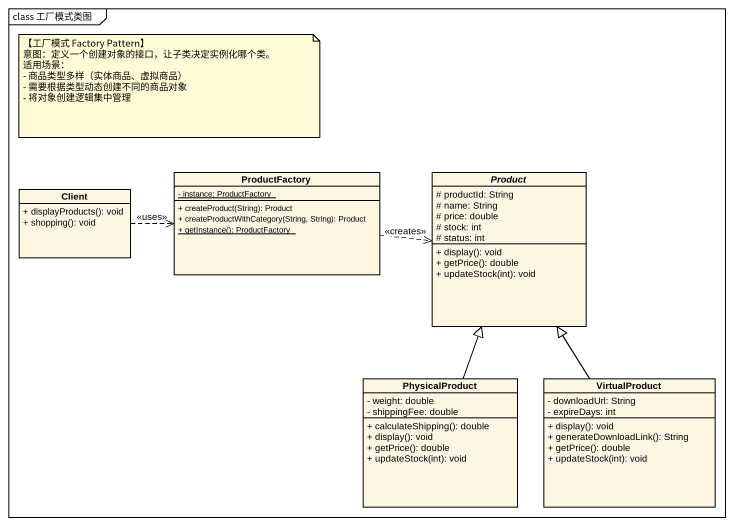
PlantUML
@startuml
mainframe class 工厂模式类图
hide circle
hide empty members
skinparam classAttributeIconSize 0
class Client {
  + displayProducts(): void
  + shopping(): void
}
class ProductFactory {
  {static} - instance: ProductFactory
  + createProduct(String): Product
  + createProductWithCategory(String, String): Product
  {static} + getInstance(): ProductFactory
}
abstract class Product {
  # productId: String
  # name: String
  # price: double
  # stock: int
  # status: int
  + display(): void
  + getPrice(): double
  + updateStock(int): void
}
class PhysicalProduct {
  - weight: double
  - shippingFee: double
  + calculateShipping(): double
  + display(): void
  + getPrice(): double
  + updateStock(int): void
}
class VirtualProduct {
  - downloadUrl: String
  - expireDays: int
  + display(): void
  + generateDownloadLink(): String
  + getPrice(): double
  + updateStock(int): void
}
Client .right.> ProductFactory : <<uses>>
ProductFactory .right.> Product : <<creates>>
PhysicalProduct -up-|> Product
VirtualProduct -up-|> Product
note as N1
  【工厂模式 Factory Pattern】
  意图：定义一个创建对象的接口，让子类决定实例化哪个类。
  适用场景：
  - 商品类型多样（实体商品、虚拟商品）
  - 需要根据类型动态创建不同的商品对象
  - 将对象创建逻辑集中管理
end note
@enduml
